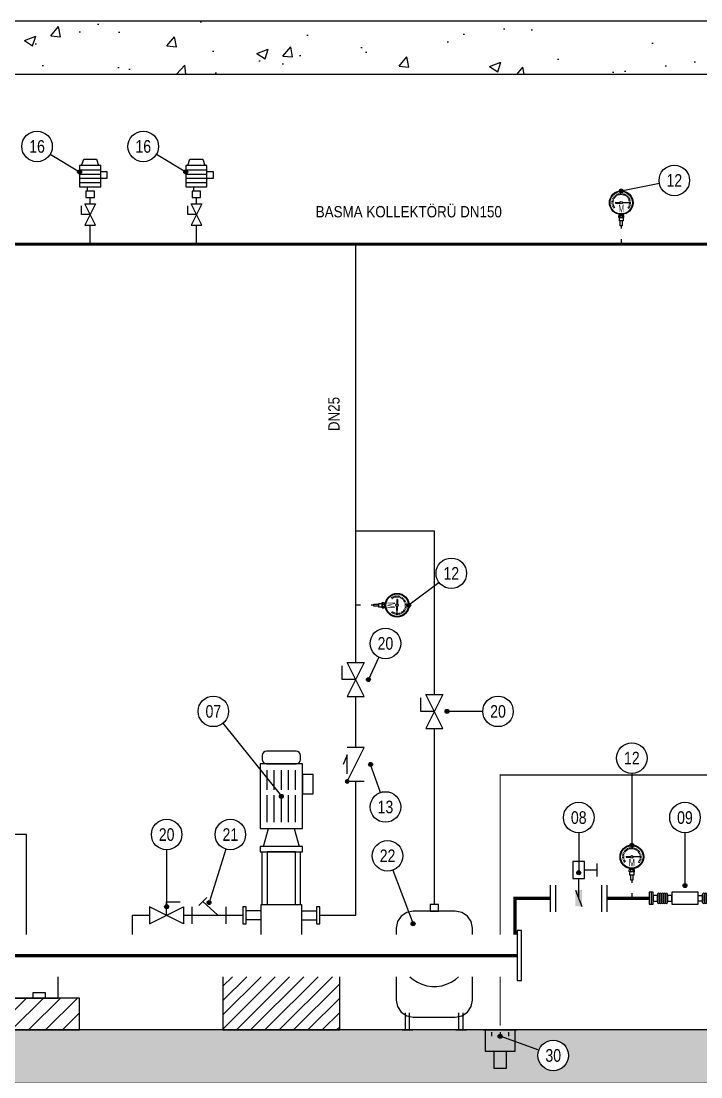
# Model space of a CAD drawing. Header units: centimetres. Extents: x -278 to 1481, y -912 to 580.
# Drawn here: x 437.5 to 757.5, y -22.1 to 475 of the extents above; entities that cross this region are included whole.
import ezdxf
from ezdxf.enums import TextEntityAlignment as Align

# ---------------------------------------------------------------- set-up
doc = ezdxf.new("R2010")
doc.units = ezdxf.units.CM
doc.header["$LTSCALE"] = 10
doc.linetypes.add('DASHED', pattern=[1.524, 1.27, -0.254])
for name, color, linetype in [('MTY-VANA', 1, 'Continuous'), ('ROTAS-BETON', 7, 'Continuous'), ('ROTAS-CAP', 3, 'Continuous'), ('ROTAS-DRENAJ-BORU', 140, 'DASHED'), ('ROTAS-MASKE', 7, 'Continuous'), ('ROTAS-NUMARA', 1, 'Continuous'), ('ROTAS-POMPA-EKIPMAN', 4, 'Continuous'), ('ROTAS-POMPA-GIZLI', 4, 'DASHED'), ('ROTAS-POMPA-KAIDE', 8, 'Continuous'), ('ROTAS-TARAMA', 8, 'Continuous'), ('ROTAS-VANA', 1, 'Continuous'), ('ROTAS-YANGIN-BORU', 1, 'Continuous')]:
    doc.layers.add(name, color=color, linetype=linetype)
doc.styles.add('CAP', font='wturkce.SHX', dxfattribs={"width": 0.65})
doc.styles.add('ROTAS', font='arial.ttf')

# ---------------------------------------------------------------- blocks, each defined once
blk = doc.blocks.new('MTY-IZLENEBILIR KELEBEK VANA')
at = {"layer": 'MTY-VANA'}
for p, q in [((6.98, 8.19), (6.98, 13.07)), ((6.98, 8.19), (6.98, 13.07)), ((6.98, 8.19), (6.98, 13.07)), ((6.98, 8.19), (6.98, 13.07)), ((6.98, 10.63), (2.17, 10.63)), ((6.98, 10.63), (2.17, 10.63)), ((6.98, 10.63), (2.17, 10.63)), ((6.98, 10.63), (2.17, 10.63)), ((-1.22, 3.06), (1.22, -3.06)), ((-1.22, 3.06), (1.22, -3.06)), ((-1.22, 3.06), (1.22, -3.06))]:
    blk.add_line(p, q, dxfattribs=at)
at = {"layer": 'MTY-VANA', "linetype": 'Continuous'}
for p, q in [((-10.66, -5.08), (-10.66, 4.92)), ((-10.66, -5.08), (-10.66, 4.92)), ((-10.66, -5.08), (-10.66, 4.92)), ((-10.66, -5.08), (-10.66, 4.92)), ((-8.66, -5.08), (-8.66, 4.92)), ((-8.66, -5.08), (-8.66, 4.92)), ((-8.66, -5.08), (-8.66, 4.92)), ((-8.66, -5.08), (-8.66, 4.92)), ((0, 0), (0, 7.39)), ((0, 0), (0, 7.39)), ((0, 0), (0, 7.39)), ((0, 0), (0, 7.39)), ((8.66, -5.08), (8.66, 4.92)), ((8.66, -5.08), (8.66, 4.92)), ((8.66, -5.08), (8.66, 4.92)), ((8.66, -5.08), (8.66, 4.92)), ((10.66, -5.08), (10.66, 4.92)), ((10.66, -5.08), (10.66, 4.92)), ((10.66, -5.08), (10.66, 4.92)), ((10.66, -5.08), (10.66, 4.92))]:
    blk.add_line(p, q, dxfattribs=at)
at = {"layer": 'MTY-VANA'}
blk.add_lwpolyline([(-2.17, 13.88), (-2.17, 7.39), (2.17, 7.39), (2.17, 13.88)], close=True, dxfattribs=at)
blk.add_lwpolyline([(-2.17, 13.88), (-2.17, 7.39), (2.17, 7.39), (2.17, 13.88)], close=True, dxfattribs=at)
blk.add_lwpolyline([(-2.17, 13.88), (-2.17, 7.39), (2.17, 7.39), (2.17, 13.88)], close=True, dxfattribs=at)
blk.add_lwpolyline([(-2.17, 13.88), (-2.17, 7.39), (2.17, 7.39), (2.17, 13.88)], close=True, dxfattribs=at)
at = {"layer": 'MTY-VANA', "linetype": 'Continuous'}
blk.add_trace([(-1.22, 3.06), (1.22, 3.06), (-1.22, -3.06), (1.22, -3.06)], dxfattribs=at)
blk.add_trace([(-1.22, 3.06), (1.22, 3.06), (-1.22, -3.06), (1.22, -3.06)], dxfattribs=at)
blk.add_trace([(-1.22, 3.06), (1.22, 3.06), (-1.22, -3.06), (1.22, -3.06)], dxfattribs=at)
blk.add_trace([(-1.22, 3.06), (1.22, 3.06), (-1.22, -3.06), (1.22, -3.06)], dxfattribs=at)
at = {"layer": 'MTY-VANA', "style": 'CAP', "width": 0.65}
blk.add_attdef('CAP', text='', height=5, rotation=270, dxfattribs=at).set_placement((0, 0), align=Align.CENTER)
blk = doc.blocks.new('MTY-MANOMETRE')
at = {"layer": 'MTY-VANA', "color": 1}
for p, q in [((-3.66, 19.85), (-4.5, 19.92)), ((-3.54, 20.48), (-4.36, 20.7)), ((-3.32, 21.09), (-4.09, 21.45)), ((-3, 21.64), (-3.69, 22.13)), ((-2.58, 22.14), (-3.18, 22.73)), ((-2.09, 22.55), (-2.57, 23.24)), ((-1.53, 22.87), (-1.89, 23.64)), ((-0.92, 23.09), (-1.14, 23.9)), ((-0.29, 23.19), (-0.36, 24.04)), ((0.36, 23.19), (0.43, 24.04)), ((0.99, 23.08), (1.21, 23.9)), ((1.59, 22.86), (1.95, 23.62)), ((2.15, 22.53), (2.64, 23.23)), ((2.64, 22.12), (3.24, 22.72)), ((3.05, 21.62), (3.75, 22.11)), ((3.37, 21.06), (4.14, 21.42)), ((3.59, 20.46), (4.41, 20.68)), ((3.7, 19.82), (4.55, 19.9)), ((-3.66, 19.21), (-4.51, 19.13)), ((-3.55, 18.57), (-4.37, 18.35)), ((-3.33, 17.97), (-4.1, 17.61)), ((-3.01, 17.41), (-3.71, 16.92)), ((-2.68, 19.72), (-0.55, 19.67)), ((-2.68, 19.72), (-2.68, 19.3)), ((-2.68, 19.3), (-0.57, 19.36)), ((4.53, 19.49), (0.55, 19.64)), ((4.53, 19.49), (0.56, 19.39)), ((3.04, 17.38), (3.73, 16.9)), ((3.36, 17.94), (4.13, 17.58)), ((3.58, 18.55), (4.4, 18.33)), ((3.7, 19.18), (4.54, 19.11)), ((-1.19, 12.49), (-1.19, 13.43)), ((1.22, 12.49), (-1.19, 12.49)), ((-0.87, 10.92), (-0.87, 12.49)), ((0.87, 10.92), (-0.87, 10.92)), ((0.89, 13.54), (-0.85, 13.53)), ((-0.7, 13.54), (-0.7, 13.98)), ((-0.52, 12.6), (-0.52, 13.43)), ((-0.52, 8.58), (-0.52, 10.92)), ((0.52, 10.92), (0.52, 8.58)), ((0.56, 12.61), (0.56, 13.42)), ((0.7, 13.54), (0.7, 13.97)), ((0.87, 12.49), (0.87, 10.92)), ((1.22, 12.49), (1.22, 13.43)), ((0.52, 8.58), (-0.52, 8.58)), ((0, 8.58), (0, 7.34)), ((0, 2.34), (0, 0))]:
    blk.add_line(p, q, dxfattribs=at)
for centre, radius in [((0.02, 19.51), 5.58), ((0.02, 19.51), 5.3), ((-0.01, 19.49), 0.576)]:
    blk.add_circle(centre, radius, dxfattribs=at)
for centre, radius, start, end in [((-0.85, 12.96), 0.576, 54.6994, 125.3066), ((-0.85, 13.07), 0.576, 234.694, 305.3013), ((0.02, 12.21), 1.33, 65.9035, 113.6507), ((0.02, 13.82), 1.33, 246.3499, 294.0971), ((0.89, 12.96), 0.576, 54.6934, 125.3006), ((0.89, 13.08), 0.576, 234.7001, 305.3073)]:
    blk.add_arc(centre, radius, start, end, dxfattribs=at)
at = {"layer": 'MTY-VANA', "width": 0.7}
blk.add_text('M', height=3.59, dxfattribs=at).set_placement((0.05, 14.97, 0), align=Align.CENTER)
at = {"layer": 'MTY-VANA', "style": 'CAP', "width": 0.65}
blk.add_attdef('CAP', text='', height=5, rotation=90, dxfattribs=at).set_placement((0, 0), align=Align.CENTER)
blk = doc.blocks.new('MTY-KOMPANSATOR')
at = {"layer": 'MTY-VANA'}
for p, q in [((-28.32, 5), (-28.32, -5)), ((-22.85, 3.49), (-22.85, -3.49)), ((-21.23, -3.49), (-21.23, 3.49)), ((-21.23, 3.49), (-21.23, -3.49)), ((-19.6, -3.49), (-19.6, 3.49)), ((-19.6, 3.49), (-19.6, -3.49)), ((-17.98, -3.49), (-17.98, 3.49)), ((-17.98, 3.49), (-17.98, -3.49)), ((-16.36, -3.49), (-16.36, 3.49)), ((-16.36, 3.49), (-16.36, -3.49)), ((-14.74, -3.49), (-14.74, 3.49)), ((14.74, -3.49), (14.74, 3.49)), ((16.36, -3.49), (16.36, 3.49)), ((16.36, 3.49), (16.36, -3.49)), ((17.98, -3.49), (17.98, 3.49)), ((17.98, 3.49), (17.98, -3.49)), ((19.6, -3.49), (19.6, 3.49)), ((19.6, 3.49), (19.6, -3.49)), ((21.23, -3.49), (21.23, 3.49)), ((21.23, 3.49), (21.23, -3.49)), ((22.85, 3.49), (22.85, -3.49)), ((28.32, 5), (28.32, -5))]:
    blk.add_line(p, q, dxfattribs=at)
for points in [[(-30, 5), (-30, -5), (-26.64, -5), (-26.64, 5)], [(-26.64, 2.4), (-26.64, -2.4), (-22.85, -2.4), (-22.85, 2.4)], [(-14.74, 2.4), (-14.74, -2.4), (-10.94, -2.4), (-10.94, 2.4)], [(-10.94, 5), (-10.94, -5), (10.94, -5), (10.94, 5)], [(14.74, 2.4), (14.74, -2.4), (10.94, -2.4), (10.94, 2.4)], [(26.64, 2.4), (26.64, -2.4), (22.85, -2.4), (22.85, 2.4)], [(30, 5), (30, -5), (26.64, -5), (26.64, 5)]]:
    blk.add_lwpolyline(points, close=True, dxfattribs=at)
for centre, start, end in [((-22.04, 3.49), 360, 180), ((-20.41, 3.49), 360, 180), ((-18.79, 3.49), 360, 180), ((-17.17, 3.49), 360, 180), ((-15.55, 3.49), 360, 180), ((15.55, 3.49), 360, 180), ((17.17, 3.49), 360, 180), ((18.79, 3.49), 360, 180), ((20.41, 3.49), 360, 180), ((22.04, 3.49), 360, 180), ((-22.04, -3.49), 180, 360), ((-20.41, -3.49), 180, 360), ((-18.79, -3.49), 180, 360), ((-17.17, -3.49), 180, 360), ((-15.55, -3.49), 180, 360), ((15.55, -3.49), 180, 360), ((17.17, -3.49), 180, 360), ((18.79, -3.49), 180, 360), ((20.41, -3.49), 180, 360), ((22.04, -3.49), 180, 360)]:
    blk.add_arc(centre, 0.811, start, end, dxfattribs=at)
at = {"layer": 'MTY-VANA', "style": 'CAP', "width": 0.65}
blk.add_attdef('CAP', text='', height=5, dxfattribs=at).set_placement((0.16, -0.08), align=Align.CENTER)
blk = doc.blocks.new('MTY-KURESEL VANA')
at = {"layer": 'MTY-VANA'}
for p, q in [((0, 0), (0, 8)), ((0, 8), (8, 8))]:
    blk.add_line(p, q, dxfattribs=at)
blk.add_lwpolyline([(-10, 5), (-10, -5), (10, 5), (10, -5), (-10, 5)], dxfattribs=at)
at = {"layer": 'MTY-VANA', "style": 'CAP', "width": 0.65}
blk.add_attdef('CAP', text='', height=5, rotation=26.56505, dxfattribs=at).set_placement((0, 0), align=Align.CENTER)
blk = doc.blocks.new('MTY-PISLIK TUTUCU')
at = {"layer": 'MTY-VANA', "color": 1, "ltscale": 75}
for p, q in [((-6.05, 5.77), (-1.41, 10.47)), ((5.13, 0), (-3.72, 8.12))]:
    blk.add_line(p, q, dxfattribs=at)
at = {"layer": 'MTY-VANA'}
for p, q in [((-10, -5), (-10, 5)), ((-10, 0), (10, 0)), ((10, -5), (10, 5))]:
    blk.add_line(p, q, dxfattribs=at)
at = {"layer": 'MTY-VANA', "style": 'CAP', "width": 0.65}
blk.add_attdef('CAP', text='', height=5, dxfattribs=at).set_placement((0, 0), align=Align.CENTER)
blk = doc.blocks.new('MTY-CEKVALF VANA')
at = {"layer": 'MTY-VANA'}
h = blk.add_hatch(color=256, dxfattribs=at)
edge = h.paths.add_edge_path()
edge.add_arc((-10, 5), 1.41, 180, 540, ccw=False)
for p, q in [((5.6, 5), (0, 7.32)), ((-10, -5), (-10, 5)), ((-10, 5), (10, -5)), ((-5.6, 5), (5.6, 5)), ((10, -5), (10, 5))]:
    blk.add_line(p, q, dxfattribs=at)
at = {"layer": 'MTY-VANA', "style": 'CAP', "width": 0.65}
blk.add_attdef('CAP', text='', height=5, rotation=153.43495, dxfattribs=at).set_placement((0, 0), align=Align.CENTER)

msp = doc.modelspace()

# ---------------------------------------------------------------- hatches: boundary and pattern name
at = {"layer": 'ROTAS-NUMARA'}
h = msp.add_hatch(color=256, dxfattribs=at)
h.dxf.hatch_style = 1
h.paths.add_polyline_path([(465.94, 404), (465.81, 404.47), (465.47, 404.81), (465, 404.94), (464.53, 404.81), (464.19, 404.47), (464.06, 404), (464.19, 403.53), (464.53, 403.19), (465, 403.06), (465.47, 403.19), (465.81, 403.53)])
h = msp.add_hatch(color=256, dxfattribs=at)
h.dxf.hatch_style = 1
h.paths.add_polyline_path([(515.94, 404), (515.81, 404.47), (515.47, 404.81), (515, 404.94), (514.53, 404.81), (514.19, 404.47), (514.06, 404), (514.19, 403.53), (514.53, 403.19), (515, 403.06), (515.47, 403.19), (515.81, 403.53)])
h = msp.add_hatch(color=256, dxfattribs=at)
h.dxf.hatch_style = 1
h.paths.add_polyline_path([(720.94, 395), (720.81, 395.47), (720.47, 395.81), (720, 395.94), (719.53, 395.81), (719.19, 395.47), (719.06, 395), (719.19, 394.53), (719.53, 394.19), (720, 394.06), (720.47, 394.19), (720.81, 394.53)])
h = msp.add_hatch(color=256, dxfattribs=at)
h.dxf.hatch_style = 1
h.paths.add_polyline_path([(620.94, 200), (620.81, 200.47), (620.47, 200.81), (620, 200.94), (619.53, 200.81), (619.19, 200.47), (619.06, 200), (619.19, 199.53), (619.53, 199.19), (620, 199.06), (620.47, 199.19), (620.81, 199.53)])
h = msp.add_hatch(color=256, dxfattribs=at)
h.dxf.hatch_style = 1
h.paths.add_polyline_path([(601.94, 165), (601.81, 165.47), (601.47, 165.81), (601, 165.94), (600.53, 165.81), (600.19, 165.47), (600.06, 165), (600.19, 164.53), (600.53, 164.19), (601, 164.06), (601.47, 164.19), (601.81, 164.53)])
h = msp.add_hatch(color=256, dxfattribs=at)
h.dxf.hatch_style = 1
h.paths.add_polyline_path([(638.94, 150), (638.81, 150.47), (638.47, 150.81), (638, 150.94), (637.53, 150.81), (637.19, 150.47), (637.06, 150), (637.19, 149.53), (637.53, 149.19), (638, 149.06), (638.47, 149.19), (638.81, 149.53)])
h = msp.add_hatch(color=256, dxfattribs=at)
h.dxf.hatch_style = 1
h.paths.add_polyline_path([(602.94, 125), (602.81, 125.47), (602.47, 125.81), (602, 125.94), (601.53, 125.81), (601.19, 125.47), (601.06, 125), (601.19, 124.53), (601.53, 124.19), (602, 124.06), (602.47, 124.19), (602.81, 124.53)])
h = msp.add_hatch(color=256, dxfattribs=at)
h.dxf.hatch_style = 1
h.paths.add_polyline_path([(560.94, 110), (560.81, 110.47), (560.47, 110.81), (560, 110.94), (559.53, 110.81), (559.19, 110.47), (559.06, 110), (559.19, 109.53), (559.53, 109.19), (560, 109.06), (560.47, 109.19), (560.81, 109.53)])
h = msp.add_hatch(color=256, dxfattribs=at)
h.dxf.hatch_style = 1
h.paths.add_polyline_path([(725.94, 87), (725.81, 87.47), (725.47, 87.81), (725, 87.94), (724.53, 87.81), (724.19, 87.47), (724.06, 87), (724.19, 86.53), (724.53, 86.19), (725, 86.06), (725.47, 86.19), (725.81, 86.53)])
h = msp.add_hatch(color=256, dxfattribs=at)
h.dxf.hatch_style = 1
h.paths.add_polyline_path([(700.94, 74), (700.81, 74.47), (700.47, 74.81), (700, 74.94), (699.53, 74.81), (699.19, 74.47), (699.06, 74), (699.19, 73.53), (699.53, 73.19), (700, 73.06), (700.47, 73.19), (700.81, 73.53)])
h = msp.add_hatch(color=256, dxfattribs=at)
h.dxf.hatch_style = 1
h.paths.add_polyline_path([(750.94, 68), (750.81, 68.47), (750.47, 68.81), (750, 68.94), (749.53, 68.81), (749.19, 68.47), (749.06, 68), (749.19, 67.53), (749.53, 67.19), (750, 67.06), (750.47, 67.19), (750.81, 67.53)])
h = msp.add_hatch(color=256, dxfattribs=at)
h.dxf.hatch_style = 1
h.paths.add_polyline_path([(526.94, 60), (526.81, 60.47), (526.47, 60.81), (526, 60.94), (525.53, 60.81), (525.19, 60.47), (525.06, 60), (525.19, 59.53), (525.53, 59.19), (526, 59.06), (526.47, 59.19), (526.81, 59.53)])
h = msp.add_hatch(color=256, dxfattribs=at)
h.dxf.hatch_style = 1
h.paths.add_polyline_path([(506.94, 58), (506.81, 58.47), (506.47, 58.81), (506, 58.94), (505.53, 58.81), (505.19, 58.47), (505.06, 58), (505.19, 57.53), (505.53, 57.19), (506, 57.06), (506.47, 57.19), (506.81, 57.53)])
h = msp.add_hatch(color=256, dxfattribs=at)
h.dxf.hatch_style = 1
h.paths.add_polyline_path([(622.94, 50), (622.81, 50.47), (622.47, 50.81), (622, 50.94), (621.53, 50.81), (621.19, 50.47), (621.06, 50), (621.19, 49.53), (621.53, 49.19), (622, 49.06), (622.47, 49.19), (622.81, 49.53)])
h = msp.add_hatch(color=256, dxfattribs=at)
h.dxf.hatch_style = 1
h.paths.add_polyline_path([(663.94, -3), (663.81, -2.53), (663.47, -2.19), (663, -2.06), (662.53, -2.19), (662.19, -2.53), (662.06, -3), (662.19, -3.47), (662.53, -3.81), (663, -3.94), (663.47, -3.81), (663.81, -3.47)])
at = {"layer": 'ROTAS-TARAMA'}
h = msp.add_hatch(dxfattribs=at)
h.set_pattern_fill('AR-CONC', scale=0.3)
h.paths.add_polyline_path([(-176, 450), (-176, 475), (994, 475), (994, 450)])
h = msp.add_hatch(dxfattribs=at)
h.set_pattern_fill('ANSI31', scale=1.5)
h.paths.add_polyline_path([(587.5, 0), (532.5, 0), (532.5, 25.09), (587.5, 25.09)])
h = msp.add_hatch(dxfattribs=at)
h.set_pattern_fill('AR-CONC', scale=0.3)
h.paths.add_polyline_path([(-230, -25), (1425, -25), (1425, 0), (-230, 0)])

# ---------------------------------------------------------------- linework, layer by layer
at = {"layer": 'ROTAS-BETON'}
for points in [[(994, 475), (-176, 475)], [(-176, 450), (994, 450)]]:
    msp.add_lwpolyline(points, dxfattribs=at)
msp.add_lwpolyline([(-230, -25), (1425, -25), (1425, 0), (-230, 0)], close=True, dxfattribs=at)
at = {"layer": 'ROTAS-DRENAJ-BORU', "const_width": 0.6}
for points in [[(778, 223), (778, 120), (663, 120), (663, 44.91)], [(663, 25.09), (663, 2)]]:
    msp.add_lwpolyline(points, dxfattribs=at)
at = {"layer": 'ROTAS-NUMARA'}
for p, q in [((451.16, 412.3), (465, 404)), ((501.16, 412.3), (515, 404)), ((737.95, 398.59), (720, 395)), ((634.25, 210.69), (620, 200)), ((605.94, 175.5), (601, 165)), ((654.81, 150), (638, 150)), ((532.49, 144.39), (560, 110)), ((606.63, 111.78), (602, 125)), ((725, 120.81), (725, 87)), ((700, 92.81), (700, 74)), ((750, 92.81), (750, 68)), ((506, 84.81), (506, 58)), ((533.86, 85.14), (526, 60)), ((612.52, 75.27), (622, 50)), ((681.24, -9.57), (663, -3))]:
    msp.add_line(p, q, dxfattribs=at)
for centre in [(465, 404), (515, 404), (720, 395), (620, 200), (601, 165), (638, 150), (602, 125), (560, 110), (725, 87), (700, 74), (750, 68), (526, 60), (506, 58), (622, 50), (663, -3)]:
    msp.add_circle(centre, 0.938, dxfattribs=at)
at = {"layer": 'ROTAS-POMPA-EKIPMAN'}
for points in [[(466, 407), (467, 410), (473, 410), (474, 407)], [(516, 407), (517, 410), (523, 410), (524, 407)], [(475, 401), (478, 401), (478, 404), (475, 404)], [(525, 401), (528, 401), (528, 404), (525, 404)], [(468.8, 395), (468.8, 397), (471.2, 397), (471.2, 397)], [(518.8, 395), (518.8, 397), (521.2, 397), (521.2, 397)], [(551.6, 86.32), (554, 94.78), (566, 94.78), (568.4, 86.32)], [(440, 44.91), (440, 92), (394, 92), (394, 44.91)], [(551, 59), (551, 83.82)], [(569, 59), (569, 83.82)], [(550.5, 56.12), (543.5, 56.12)], [(550.5, 44.91), (550.5, 59), (569.5, 59), (569.5, 44.91)], [(569.5, 56.12), (576.5, 56.12)], [(650, 44.91), (650, 47.9), (649.38, 51), (647.63, 53.63), (645, 55.38), (641.9, 56), (622.1, 56), (619, 55.38), (616.37, 53.63), (614.62, 51), (614, 47.9), (614, 44.91)], [(550.5, 51.88), (543.5, 51.88)], [(569.5, 51.88), (576.5, 51.88)], [(330, 15), (455, 15), (455, 25.09)], [(614, 25.09), (614, 14.1), (614.62, 11), (616.37, 8.37), (619, 6.62), (622.1, 6), (641.9, 6)], [(641.9, 6), (645, 6.62), (647.63, 8.37), (649.38, 11), (650, 14.1), (650, 25.09)], [(618.4, 0), (618.4, 8)], [(620.4, 0), (620.4, 8)], [(643.6, 0), (643.6, 8)], [(645.6, 0), (645.6, 8)], [(616.9, 0), (621.9, 0)], [(642.1, 0), (647.1, 0)], [(655, 0), (671, 0)], [(656, 0), (656, -10), (670, -10), (670, 0)], [(659, -1), (659, -3)], [(663, -1), (663, -3)], [(667, -1), (667, -3)], [(660, -10), (660, -18), (666, -18), (666, -10)]]:
    msp.add_lwpolyline(points, dxfattribs=at)
for points in [[(465, 397), (475, 397), (475, 407), (465, 407)], [(515, 397), (525, 397), (525, 407), (515, 407)], [(468, 392), (472, 392), (472, 395), (468, 395)], [(518, 392), (522, 392), (522, 395), (518, 395)], [(567, 125.3), (567.77, 125.45), (568.41, 125.89), (568.85, 126.53), (569, 127.3), (569, 129.3), (568.85, 130.07), (568.41, 130.71), (567.77, 131.15), (567, 131.3), (553, 131.3), (552.23, 131.15), (551.59, 130.71), (551.15, 130.07), (551, 129.3), (551, 127.3), (551.15, 126.53), (551.59, 125.89), (552.23, 125.45), (553, 125.3)], [(550, 94.78), (570, 94.78), (570, 125.3), (550, 125.3)], [(570, 111.21), (575, 111.21), (575, 120.34), (570, 120.34)], [(550, 83.82), (570, 83.82), (570, 86.32), (550, 86.32)], [(553.4, 59), (566.6, 59), (566.6, 83.82), (553.4, 83.82)], [(541.9, 49.97), (543.5, 49.97), (543.5, 58.03), (541.9, 58.03)], [(576.5, 49.97), (578.1, 49.97), (578.1, 58.03), (576.5, 58.03)], [(630, 56), (634, 56), (634, 59), (630, 59)], [(671, 23.22), (673, 23.22), (673, 46.78), (671, 46.78)], [(443, 14.99), (449, 14.99), (449, 17.5), (443, 17.5)]]:
    msp.add_lwpolyline(points, close=True, dxfattribs=at)
at = {"layer": 'ROTAS-POMPA-GIZLI'}
for points in [[(465, 405), (475, 405)], [(465, 403), (475, 403)], [(515, 405), (525, 405)], [(515, 403), (525, 403)], [(465, 401), (475, 401)], [(465, 399), (475, 399)], [(515, 401), (525, 401)], [(515, 399), (525, 399)], [(553.33, 97.78), (553.33, 122.3)], [(556.67, 97.78), (556.67, 122.3)], [(560, 97.78), (560, 122.3)], [(563.33, 97.78), (563.33, 122.3)], [(566.67, 97.78), (566.67, 122.3)], [(620.53, 25.09), (622.02, 23.78), (624.02, 22.49), (626.18, 21.5), (628.46, 20.82), (630.81, 20.48), (633.19, 20.48), (635.54, 20.82), (637.82, 21.5), (639.98, 22.49), (641.98, 23.78), (643.47, 25.09)]]:
    msp.add_lwpolyline(points, dxfattribs=at)
at = {"layer": 'ROTAS-POMPA-KAIDE'}
for points in [[(532.5, 0), (587.5, 0), (587.5, 25.09)], [(532.5, 25.09), (532.5, 0)]]:
    msp.add_lwpolyline(points, dxfattribs=at)
msp.add_lwpolyline([(320, 0), (465, 0), (465, 15), (320, 15)], close=True, dxfattribs=at)
at = {"layer": 'ROTAS-TARAMA'}
for points in [[(425, 0), (440, 15)], [(433, 0), (448, 15)], [(441, 0), (456, 15)], [(449, 0), (464, 15)], [(457, 0), (465, 8)]]:
    msp.add_lwpolyline(points, dxfattribs=at)
at = {"layer": 'ROTAS-YANGIN-BORU', "const_width": 1.5}
for points in [[(100, 370), (1000, 370), (1000, 396.62)], [(670, 44.91), (670, 62), (686.62, 62)], [(713.38, 62), (733.12, 62)], [(30, 35), (671, 35)]]:
    msp.add_lwpolyline(points, dxfattribs=at)
at = {"layer": 'ROTAS-YANGIN-BORU'}
for points in [[(470, 389), (470, 392)], [(520, 389), (520, 392)], [(470, 370), (470, 379)], [(520, 370), (520, 379)], [(595, 173), (595, 370)], [(595, 235), (632, 235), (632, 158)], [(595, 133), (595, 157)], [(632, 142), (632, 59)], [(578.1, 54), (595, 54), (595, 117)], [(490, 44.91), (490, 54), (498, 54)], [(514, 54), (518, 54)], [(534, 54), (541.9, 54)]]:
    msp.add_lwpolyline(points, dxfattribs=at)

# ---------------------------------------------------------------- block references
at = {"layer": 'ROTAS-VANA'}
for p in [(720, 370), (725, 62)]:
    msp.add_blockref('MTY-MANOMETRE', p, dxfattribs=at)
at = {"layer": 'ROTAS-VANA', "rotation": 90}
for name, p, xscale, yscale in [('MTY-KURESEL VANA', (470, 384), 0.5, 0.5), ('MTY-KURESEL VANA', (520, 384), 0.5, 0.5), ('MTY-KURESEL VANA', (595, 165), 0.8, 0.8), ('MTY-KURESEL VANA', (632, 150), 0.8, 0.8), ('MTY-CEKVALF VANA', (595, 125), 0.8, 0.8)]:
    msp.add_blockref(name, p, dxfattribs=dict(at, xscale=xscale, yscale=yscale))
at = {"layer": 'ROTAS-VANA', "rotation": -90}
msp.add_blockref('MTY-MANOMETRE', (595, 200), dxfattribs=at)
at = {"layer": 'ROTAS-VANA'}
for name, p, xscale, yscale in [('MTY-IZLENEBILIR KELEBEK VANA', (700, 62), 1.25, 1.25), ('MTY-KOMPANSATOR', (750, 62), 0.5625, 0.5625), ('MTY-KURESEL VANA', (506, 54), 0.8, 0.8), ('MTY-PISLIK TUTUCU', (526, 54), 0.8, 0.8)]:
    msp.add_blockref(name, p, dxfattribs=dict(at, xscale=xscale, yscale=yscale))

# ---------------------------------------------------------------- wipeouts: each hides what was drawn before it
msp.add_wipeout([(590.33, 282.81), (590.33, 295.6), (582.62, 295.6), (582.62, 282.81)]).dxf.layer = 'ROTAS-MASKE'

# ---------------------------------------------------------------- next in the draw order: texts
at = {"layer": 'ROTAS-CAP', "style": 'ROTAS', "width": 0.85}
msp.add_text('DN25', height=5.312, rotation=90, dxfattribs=at).set_placement((589, 290), align=Align.BOTTOM_CENTER)

# ---------------------------------------------------------------- next in the draw order: wipeouts: each hides what was drawn before it
for points in [[(452.19, 416), (451.94, 417.86), (451.22, 419.59), (450.08, 421.08), (448.59, 422.22), (446.86, 422.94), (445, 423.19), (443.14, 422.94), (441.41, 422.22), (439.92, 421.08), (438.78, 419.59), (438.06, 417.86), (437.81, 416), (438.06, 414.14), (438.78, 412.41), (439.92, 410.92), (441.41, 409.78), (443.14, 409.06), (445, 408.81), (446.86, 409.06), (448.59, 409.78), (450.08, 410.92), (451.22, 412.41), (451.94, 414.14)], [(502.19, 416), (501.94, 417.86), (501.22, 419.59), (500.08, 421.08), (498.59, 422.22), (496.86, 422.94), (495, 423.19), (493.14, 422.94), (491.41, 422.22), (489.92, 421.08), (488.78, 419.59), (488.06, 417.86), (487.81, 416), (488.06, 414.14), (488.78, 412.41), (489.92, 410.92), (491.41, 409.78), (493.14, 409.06), (495, 408.81), (496.86, 409.06), (498.59, 409.78), (500.08, 410.92), (501.22, 412.41), (501.94, 414.14)], [(752.19, 400), (751.94, 401.86), (751.22, 403.59), (750.08, 405.08), (748.59, 406.22), (746.86, 406.94), (745, 407.19), (743.14, 406.94), (741.41, 406.22), (739.92, 405.08), (738.78, 403.59), (738.06, 401.86), (737.81, 400), (738.06, 398.14), (738.78, 396.41), (739.92, 394.92), (741.41, 393.78), (743.14, 393.06), (745, 392.81), (746.86, 393.06), (748.59, 393.78), (750.08, 394.92), (751.22, 396.41), (751.94, 398.14)], [(587.61, 379.67), (650.8, 379.67), (650.8, 387.38), (587.61, 387.38)], [(647.19, 215), (646.94, 216.86), (646.22, 218.59), (645.08, 220.08), (643.59, 221.22), (641.86, 221.94), (640, 222.19), (638.14, 221.94), (636.41, 221.22), (634.92, 220.08), (633.78, 218.59), (633.06, 216.86), (632.81, 215), (633.06, 213.14), (633.78, 211.41), (634.92, 209.92), (636.41, 208.78), (638.14, 208.06), (640, 207.81), (641.86, 208.06), (643.59, 208.78), (645.08, 209.92), (646.22, 211.41), (646.94, 213.14)], [(616.19, 182), (615.94, 183.86), (615.22, 185.59), (614.08, 187.08), (612.59, 188.22), (610.86, 188.94), (609, 189.19), (607.14, 188.94), (605.41, 188.22), (603.92, 187.08), (602.78, 185.59), (602.06, 183.86), (601.81, 182), (602.06, 180.14), (602.78, 178.41), (603.92, 176.92), (605.41, 175.78), (607.14, 175.06), (609, 174.81), (610.86, 175.06), (612.59, 175.78), (614.08, 176.92), (615.22, 178.41), (615.94, 180.14)], [(535.19, 150), (534.94, 151.86), (534.22, 153.59), (533.08, 155.08), (531.59, 156.22), (529.86, 156.94), (528, 157.19), (526.14, 156.94), (524.41, 156.22), (522.92, 155.08), (521.78, 153.59), (521.06, 151.86), (520.81, 150), (521.06, 148.14), (521.78, 146.41), (522.92, 144.92), (524.41, 143.78), (526.14, 143.06), (528, 142.81), (529.86, 143.06), (531.59, 143.78), (533.08, 144.92), (534.22, 146.41), (534.94, 148.14)], [(669.19, 150), (668.94, 151.86), (668.22, 153.59), (667.08, 155.08), (665.59, 156.22), (663.86, 156.94), (662, 157.19), (660.14, 156.94), (658.41, 156.22), (656.92, 155.08), (655.78, 153.59), (655.06, 151.86), (654.81, 150), (655.06, 148.14), (655.78, 146.41), (656.92, 144.92), (658.41, 143.78), (660.14, 143.06), (662, 142.81), (663.86, 143.06), (665.59, 143.78), (667.08, 144.92), (668.22, 146.41), (668.94, 148.14)], [(732.19, 128), (731.94, 129.86), (731.22, 131.59), (730.08, 133.08), (728.59, 134.22), (726.86, 134.94), (725, 135.19), (723.14, 134.94), (721.41, 134.22), (719.92, 133.08), (718.78, 131.59), (718.06, 129.86), (717.81, 128), (718.06, 126.14), (718.78, 124.41), (719.92, 122.92), (721.41, 121.78), (723.14, 121.06), (725, 120.81), (726.86, 121.06), (728.59, 121.78), (730.08, 122.92), (731.22, 124.41), (731.94, 126.14)], [(616.19, 105), (615.94, 106.86), (615.22, 108.59), (614.08, 110.08), (612.59, 111.22), (610.86, 111.94), (609, 112.19), (607.14, 111.94), (605.41, 111.22), (603.92, 110.08), (602.78, 108.59), (602.06, 106.86), (601.81, 105), (602.06, 103.14), (602.78, 101.41), (603.92, 99.92), (605.41, 98.78), (607.14, 98.06), (609, 97.81), (610.86, 98.06), (612.59, 98.78), (614.08, 99.92), (615.22, 101.41), (615.94, 103.14)], [(707.19, 100), (706.94, 101.86), (706.22, 103.59), (705.08, 105.08), (703.59, 106.22), (701.86, 106.94), (700, 107.19), (698.14, 106.94), (696.41, 106.22), (694.92, 105.08), (693.78, 103.59), (693.06, 101.86), (692.81, 100), (693.06, 98.14), (693.78, 96.41), (694.92, 94.92), (696.41, 93.78), (698.14, 93.06), (700, 92.81), (701.86, 93.06), (703.59, 93.78), (705.08, 94.92), (706.22, 96.41), (706.94, 98.14)], [(757.19, 100), (756.94, 101.86), (756.22, 103.59), (755.08, 105.08), (753.59, 106.22), (751.86, 106.94), (750, 107.19), (748.14, 106.94), (746.41, 106.22), (744.92, 105.08), (743.78, 103.59), (743.06, 101.86), (742.81, 100), (743.06, 98.14), (743.78, 96.41), (744.92, 94.92), (746.41, 93.78), (748.14, 93.06), (750, 92.81), (751.86, 93.06), (753.59, 93.78), (755.08, 94.92), (756.22, 96.41), (756.94, 98.14)], [(513.19, 92), (512.94, 93.86), (512.22, 95.59), (511.08, 97.08), (509.59, 98.22), (507.86, 98.94), (506, 99.19), (504.14, 98.94), (502.41, 98.22), (500.92, 97.08), (499.78, 95.59), (499.06, 93.86), (498.81, 92), (499.06, 90.14), (499.78, 88.41), (500.92, 86.92), (502.41, 85.78), (504.14, 85.06), (506, 84.81), (507.86, 85.06), (509.59, 85.78), (511.08, 86.92), (512.22, 88.41), (512.94, 90.14)], [(543.19, 92), (542.94, 93.86), (542.22, 95.59), (541.08, 97.08), (539.59, 98.22), (537.86, 98.94), (536, 99.19), (534.14, 98.94), (532.41, 98.22), (530.92, 97.08), (529.78, 95.59), (529.06, 93.86), (528.81, 92), (529.06, 90.14), (529.78, 88.41), (530.92, 86.92), (532.41, 85.78), (534.14, 85.06), (536, 84.81), (537.86, 85.06), (539.59, 85.78), (541.08, 86.92), (542.22, 88.41), (542.94, 90.14)], [(617.19, 82), (616.94, 83.86), (616.22, 85.59), (615.08, 87.08), (613.59, 88.22), (611.86, 88.94), (610, 89.19), (608.14, 88.94), (606.41, 88.22), (604.92, 87.08), (603.78, 85.59), (603.06, 83.86), (602.81, 82), (603.06, 80.14), (603.78, 78.41), (604.92, 76.92), (606.41, 75.78), (608.14, 75.06), (610, 74.81), (611.86, 75.06), (613.59, 75.78), (615.08, 76.92), (616.22, 78.41), (616.94, 80.14)], [(695.19, -12), (694.94, -10.14), (694.22, -8.41), (693.08, -6.92), (691.59, -5.78), (689.86, -5.06), (688, -4.81), (686.14, -5.06), (684.41, -5.78), (682.92, -6.92), (681.78, -8.41), (681.06, -10.14), (680.81, -12), (681.06, -13.86), (681.78, -15.59), (682.92, -17.08), (684.41, -18.22), (686.14, -18.94), (688, -19.19), (689.86, -18.94), (691.59, -18.22), (693.08, -17.08), (694.22, -15.59), (694.94, -13.86)]]:
    msp.add_wipeout(points).dxf.layer = 'ROTAS-MASKE'

# ---------------------------------------------------------------- next in the draw order: linework, layer by layer
at = {"layer": 'ROTAS-NUMARA'}
for centre in [(445, 416), (495, 416), (745, 400), (640, 215), (609, 182), (528, 150), (662, 150), (725, 128), (609, 105), (700, 100), (750, 100), (506, 92), (536, 92), (610, 82), (688, -12)]:
    msp.add_circle(centre, 7.19, dxfattribs=at)

# ---------------------------------------------------------------- next in the draw order: texts
at = {"layer": 'ROTAS-NUMARA', "style": 'ROTAS', "width": 0.8}
for s, p in [('16', (445, 416)), ('16', (495, 416)), ('12', (745, 400)), ('12', (640, 215)), ('20', (609, 182)), ('07', (528, 150)), ('20', (662, 150)), ('12', (725, 128)), ('13', (609, 105)), ('08', (700, 100)), ('09', (750, 100)), ('20', (506, 92)), ('21', (536, 92)), ('22', (610, 82)), ('30', (688, -12))]:
    msp.add_text(s, height=5.938, dxfattribs=at).set_placement(p, align=Align.MIDDLE_CENTER)
at = {"layer": 'ROTAS-YANGIN-BORU', "style": 'ROTAS', "width": 0.85}
msp.add_text('BASMA KOLLEKTÖRÜ DN150', height=5.3125, dxfattribs=at).set_placement((620, 381), align=Align.BOTTOM_CENTER)

doc.saveas('drawing.dxf')
